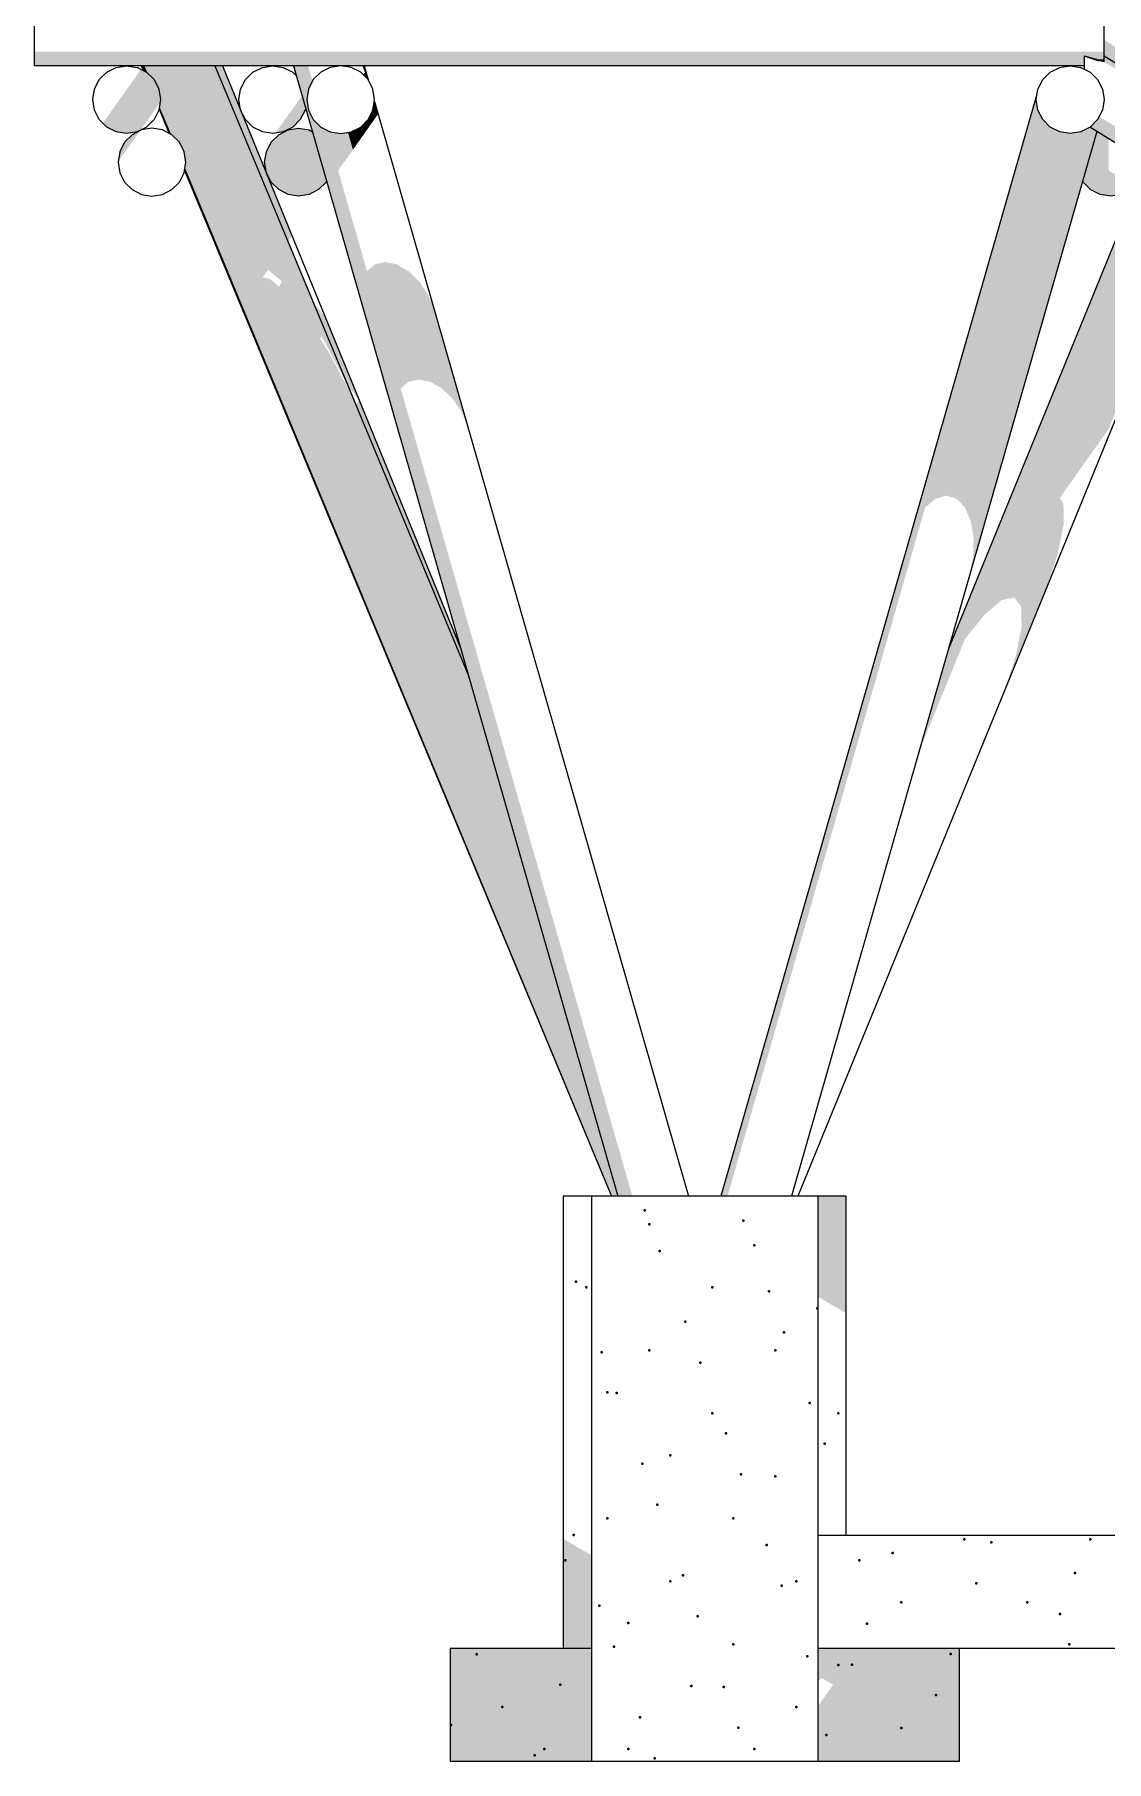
# Model space of a CAD drawing. Header units: millimetres. Extents: x -71878 to 121433, y -67383 to 83273.
# Drawn here: x 33892 to 35788, y -41437 to -38382 of the extents above; entities that cross this region are included whole.
import ezdxf

# ---------------------------------------------------------------- set-up
doc = ezdxf.new("R2010")
doc.units = ezdxf.units.MM
doc.header["$MEASUREMENT"] = 0
for name, color, linetype in [('COLUMNAS', 7, 'Continuous'), ('Losas', 7, 'Continuous'), ('Vigas', 7, 'Continuous'), ('VIGAS DE CIMENTACION', 7, 'Continuous')]:
    doc.layers.add(name, color=color, linetype=linetype)
for name, color, linetype, lineweight in [('COLUMNAS_Pluma_Nº__1', 7, 'Continuous', 0), ('Losas_Pluma_Nº__1', 7, 'Continuous', 0), ('VIGAS DE CIMENTACION_Pluma_Nº__21', 7, 'Continuous', 5), ('Vigas_Pluma_Nº__21', 7, 'Continuous', 5)]:
    doc.layers.add(name, color=color, linetype=linetype, lineweight=lineweight)
for name, color, linetype, lineweight, true_color in [('COLUMNAS_Pluma_Nº__102', 7, 'Continuous', 40, 0x323232), ('COLUMNAS_Pluma_Nº__3', 7, 'Continuous', 0, 0x646464), ('Losas_Pluma_Nº__102', 7, 'Continuous', 40, 0x323232), ('Losas_Pluma_Nº__3', 7, 'Continuous', 0, 0x646464), ('VIGAS DE CIMENTACION_Pluma_Nº__102', 7, 'Continuous', 40, 0x323232), ('Vigas_Pluma_Nº__3', 7, 'Continuous', 0, 0x646464)]:
    doc.layers.add(name, color=color, linetype=linetype, lineweight=lineweight, true_color=true_color)

# ---------------------------------------------------------------- blocks, each defined once
blk = doc.blocks.new('Elem Sección_19_2')
at = {"layer": 'Vigas_Pluma_Nº__3', "linetype": 'Continuous', "lineweight": 0, "true_color": 0x191919}
blk.add_hatch(color=250, dxfattribs=at).paths.add_polyline_path([(-38764.7, 2393.6), (-38832.1, 2298.3), (-38825.2, 2291.5), (-38808.5, 2282.9), (-38790, 2280), (-38771.4, 2282.9), (-38765.5, 2286), (-38730.7, 2335.1), (-38730, 2340), (-38732.9, 2358.5), (-38741.4, 2375.3), (-38754.7, 2388.5)])
at = {"layer": 'Vigas_Pluma_Nº__21', "linetype": 'Continuous'}
for p, q in [((-38838.5, 2375.3), (-38825.2, 2388.5)), ((-38825.2, 2388.5), (-38808.5, 2397.1)), ((-38808.5, 2397.1), (-38790, 2400)), ((-38790, 2400), (-38771.4, 2397.1)), ((-38771.4, 2397.1), (-38754.7, 2388.5)), ((-38754.7, 2388.5), (-38741.4, 2375.3)), ((-38850, 2340), (-38847, 2358.5)), ((-38847, 2358.5), (-38838.5, 2375.3)), ((-38741.4, 2375.3), (-38732.9, 2358.5)), ((-38732.9, 2358.5), (-38730, 2340)), ((-38847, 2321.5), (-38850, 2340)), ((-38730, 2340), (-38732.9, 2321.5)), ((-38838.5, 2304.7), (-38847, 2321.5)), ((-38825.2, 2291.5), (-38838.5, 2304.7)), ((-38808.5, 2282.9), (-38825.2, 2291.5)), ((-38754.7, 2291.5), (-38771.4, 2282.9)), ((-38741.4, 2304.7), (-38754.7, 2291.5)), ((-38732.9, 2321.5), (-38741.4, 2304.7)), ((-38790, 2280), (-38808.5, 2282.9)), ((-38771.4, 2282.9), (-38790, 2280))]:
    blk.add_line(p, q, dxfattribs=at)
blk = doc.blocks.new('Elem Sección_20_2')
at = {"layer": 'Vigas_Pluma_Nº__3', "linetype": 'Continuous', "lineweight": 0, "true_color": 0x191919}
blk.add_hatch(color=250, dxfattribs=at).paths.add_polyline_path([(-38479.8, 2347.3), (-38526.9, 2280.7), (-38513, 2282.9), (-38496.2, 2291.5), (-38483, 2304.7), (-38474.4, 2321.5), (-38473.7, 2326)])
at = {"layer": 'Vigas_Pluma_Nº__21', "linetype": 'Continuous'}
for p, q in [((-38580, 2375.3), (-38566.8, 2388.5)), ((-38566.8, 2388.5), (-38550, 2397.1)), ((-38550, 2397.1), (-38531.5, 2400)), ((-38531.5, 2400), (-38513, 2397.1)), ((-38513, 2397.1), (-38496.2, 2388.5)), ((-38496.2, 2388.5), (-38489.8, 2382.1)), ((-38591.5, 2340), (-38588.6, 2358.5)), ((-38588.6, 2358.5), (-38580, 2375.3)), ((-38588.6, 2321.5), (-38591.5, 2340)), ((-38473.7, 2326), (-38474.4, 2321.5)), ((-38580, 2304.7), (-38588.6, 2321.5)), ((-38566.8, 2291.5), (-38580, 2304.7)), ((-38550, 2282.9), (-38566.8, 2291.5)), ((-38496.2, 2291.5), (-38513, 2282.9)), ((-38483, 2304.7), (-38496.2, 2291.5)), ((-38474.4, 2321.5), (-38483, 2304.7)), ((-38531.5, 2280), (-38550, 2282.9)), ((-38513, 2282.9), (-38531.5, 2280))]:
    blk.add_line(p, q, dxfattribs=at)
blk = doc.blocks.new('Elem Sección_22_2')
at = {"layer": 'Vigas_Pluma_Nº__3', "linetype": 'Continuous', "lineweight": 0, "true_color": 0x191919}
blk.add_hatch(color=250, dxfattribs=at).paths.add_polyline_path([(-38543, 2247.8), (-38546, 2229.3), (-38543, 2210.7), (-38534.5, 2194), (-38521.2, 2180.7), (-38504.5, 2172.2), (-38486, 2169.3), (-38467.4, 2172.2), (-38450.7, 2180.7), (-38437.4, 2194), (-38436.4, 2195.9), (-38461.5, 2283.3), (-38467.4, 2286.3), (-38486, 2289.3), (-38504.5, 2286.3), (-38521.2, 2277.8), (-38534.5, 2264.5)])
at = {"layer": 'Vigas_Pluma_Nº__21', "linetype": 'Continuous'}
for p, q in [((-38543, 2247.8), (-38534.5, 2264.5)), ((-38534.5, 2264.5), (-38521.2, 2277.8)), ((-38521.2, 2277.8), (-38504.5, 2286.3)), ((-38504.5, 2286.3), (-38486, 2289.3)), ((-38486, 2289.3), (-38467.4, 2286.3)), ((-38467.4, 2286.3), (-38461.5, 2283.3)), ((-38546, 2229.3), (-38543, 2247.8)), ((-38543, 2210.7), (-38546, 2229.3)), ((-38534.5, 2194), (-38543, 2210.7)), ((-38521.2, 2180.7), (-38534.5, 2194)), ((-38504.5, 2172.2), (-38521.2, 2180.7)), ((-38486, 2169.3), (-38504.5, 2172.2)), ((-38467.4, 2172.2), (-38486, 2169.3)), ((-38450.7, 2180.7), (-38467.4, 2172.2)), ((-38437.4, 2194), (-38450.7, 2180.7)), ((-38436.4, 2195.9), (-38437.4, 2194))]:
    blk.add_line(p, q, dxfattribs=at)
blk = doc.blocks.new('Elem Sección_23_2')
at = {"layer": 'Vigas_Pluma_Nº__3', "linetype": 'Continuous', "lineweight": 0, "true_color": 0x191919}
blk.add_hatch(color=250, dxfattribs=at).paths.add_polyline_path([(-37074.6, 2283.1), (-37099.5, 2196.2), (-37098.3, 2193.9), (-37085.1, 2180.6), (-37068.3, 2172.1), (-37049.8, 2169.2), (-37031.3, 2172.1), (-37014.5, 2180.6), (-37007.6, 2187.6), (-37053.3, 2214.3), (-37053.3, 2262.3), (-37053.3, 2270.5), (-37074.1, 2283.3)])
at = {"layer": 'Vigas_Pluma_Nº__21', "linetype": 'Continuous'}
for p, q in [((-37074.6, 2283.1), (-37074.1, 2283.3)), ((-37098.3, 2193.9), (-37099.5, 2196.2)), ((-37085.1, 2180.6), (-37098.3, 2193.9)), ((-37068.3, 2172.1), (-37085.1, 2180.6)), ((-37049.8, 2169.2), (-37068.3, 2172.1)), ((-37031.3, 2172.1), (-37049.8, 2169.2)), ((-37014.5, 2180.6), (-37031.3, 2172.1)), ((-37007.6, 2187.6), (-37014.5, 2180.6))]:
    blk.add_line(p, q, dxfattribs=at)
blk = doc.blocks.new('Elem Sección_56_2')
at = {"layer": 'COLUMNAS_Pluma_Nº__1', "linetype": 'Continuous'}
for p, q in [((-37968, 400), (-37968, -600)), ((-37568, 400), (-37968, 400)), ((-37568, 400), (-37568, -600)), ((-37568, -600), (-37968, -600))]:
    blk.add_line(p, q, dxfattribs=at)
at = {"layer": 'COLUMNAS_Pluma_Nº__102', "linetype": 'Continuous'}
for p in [(-37873.8, 375.2), (-37865.6, 350), (-37699.5, 356.7), (-37680, 312.9), (-37847.5, 302.9), (-37754.2, 238.6), (-37654, 231.7), (-37568.6, 201.5), (-37802, 177.9), (-37627.6, 159.4), (-37950, 124), (-37865.6, 127.3), (-37642.8, 127.3), (-37775.6, 105.5), (-37939.8, 53), (-37923.6, 51.7), (-37582.1, 34.4), (-37754.2, 15.9), (-37730.2, -19.5), (-37828.4, -58.4), (-37878.2, -73.3), (-37703.8, -91.8), (-37642.8, -95.5), (-37851.8, -145.7), (-37939.8, -169.7), (-37717.1, -169.7), (-37658.3, -216.8), (-37806.3, -270.7), (-37828.4, -281.1), (-37632, -289.2), (-37605.7, -281.1), (-37954.3, -324.5), (-37902.7, -355.3), (-37780, -343), (-37928, -396.9), (-37717.1, -392.5), (-37586.5, -414.1), (-37791.3, -466.7), (-37734.5, -468), (-37605.7, -503.8), (-37882.5, -521.9), (-37708.2, -540.4), (-37902.7, -578.1), (-37680, -578.1), (-37856.2, -594.2)]:
    blk.add_point(p, dxfattribs=at)
blk = doc.blocks.new('Elem Sección_57_2')
at = {"layer": 'Vigas_Pluma_Nº__21', "linetype": 'Continuous'}
for p, q in [((-38446.8, 2388.5), (-38460, 2375.3)), ((-38430, 2397.1), (-38446.8, 2388.5)), ((-38411.5, 2400), (-38430, 2397.1)), ((-38393, 2397.1), (-38411.5, 2400)), ((-38376.2, 2388.5), (-38393, 2397.1)), ((-38363, 2375.3), (-38376.2, 2388.5)), ((-38468.6, 2358.5), (-38471.5, 2340)), ((-38460, 2375.3), (-38468.6, 2358.5)), ((-38354.4, 2358.5), (-38363, 2375.3)), ((-38351.5, 2340), (-38354.4, 2358.5)), ((-38471.5, 2340), (-38468.6, 2321.5)), ((-38354.4, 2321.5), (-38351.5, 2340)), ((-38468.6, 2321.5), (-38460, 2304.7)), ((-38460, 2304.7), (-38446.8, 2291.5)), ((-38446.8, 2291.5), (-38430, 2282.9)), ((-38393, 2282.9), (-38376.2, 2291.5)), ((-38376.2, 2291.5), (-38363, 2304.7)), ((-38363, 2304.7), (-38354.4, 2321.5)), ((-38430, 2282.9), (-38411.5, 2280)), ((-38411.5, 2280), (-38393, 2282.9))]:
    blk.add_line(p, q, dxfattribs=at)
blk = doc.blocks.new('Elem Sección_58_2')
at = {"layer": 'Vigas_Pluma_Nº__21', "linetype": 'Continuous'}
for p, q in [((-37170.1, 2375.3), (-37156.8, 2388.5)), ((-37156.8, 2388.5), (-37140.1, 2397.1)), ((-37140.1, 2397.1), (-37121.5, 2400)), ((-37121.5, 2400), (-37103, 2397.1)), ((-37103, 2397.1), (-37086.3, 2388.5)), ((-37086.3, 2388.5), (-37073, 2375.3)), ((-37181.5, 2340), (-37178.6, 2358.5)), ((-37178.6, 2358.5), (-37170.1, 2375.3)), ((-37073, 2375.3), (-37064.5, 2358.5)), ((-37064.5, 2358.5), (-37061.5, 2340)), ((-37178.6, 2321.5), (-37181.5, 2340)), ((-37061.5, 2340), (-37064.5, 2321.5)), ((-37170.1, 2304.7), (-37178.6, 2321.5)), ((-37156.8, 2291.5), (-37170.1, 2304.7)), ((-37140.1, 2282.9), (-37156.8, 2291.5)), ((-37086.3, 2291.5), (-37103, 2282.9)), ((-37073, 2304.7), (-37086.3, 2291.5)), ((-37064.5, 2321.5), (-37073, 2304.7)), ((-37121.5, 2280), (-37140.1, 2282.9)), ((-37103, 2282.9), (-37121.5, 2280))]:
    blk.add_line(p, q, dxfattribs=at)
blk = doc.blocks.new('Elem Sección_59_2')
at = {"layer": 'Vigas_Pluma_Nº__3', "linetype": 'Continuous', "lineweight": 0, "true_color": 0x191919}
for points in [[(-38952.9, 2517.1), (-38904.6, 2517.1), (-38902.6, 2520), (-38952.9, 2520)], [(-38952.9, 2508.5), (-38910.7, 2508.5), (-38904.6, 2517.1), (-38952.9, 2517.1)], [(-38952.9, 2498.7), (-38917.6, 2498.7), (-38910.7, 2508.5), (-38952.9, 2508.5)], [(-38600, 2520), (-38721.4, 2520), (-38705.9, 2518.9), (-38686.2, 2518.5), (-38676.3, 2518.7), (-38677.4, 2517.1), (-38602.1, 2517.1)], [(-38664.7, 2508.5), (-38608.1, 2508.5), (-38602.1, 2517.1), (-38677.4, 2517.1), (-38678.5, 2515.5)], [(-38664.7, 2508.5), (-38655, 2498.8), (-38615, 2498.8), (-38608.1, 2508.5)], [(-38277.4, 2517.1), (-38278.5, 2515.6), (-38264.6, 2508.5), (-38208.1, 2508.5), (-38202.1, 2517.1)], [(-38275.3, 2520), (-38277.4, 2517.1), (-38202.1, 2517.1), (-38200, 2520)], [(-38254.9, 2498.9), (-38214.9, 2498.9), (-38208.1, 2508.5), (-38264.6, 2508.5)], [(-37877.4, 2517.1), (-37878.4, 2515.7), (-37864.5, 2508.5), (-37808.1, 2508.5), (-37802.1, 2517.1)], [(-37877.4, 2517.1), (-37802.1, 2517.1), (-37800, 2520), (-37875.3, 2520)], [(-37864.5, 2508.5), (-37854.9, 2498.9), (-37814.9, 2498.9), (-37808.1, 2508.5)], [(-37478.4, 2515.7), (-37464.3, 2508.5), (-37408.1, 2508.5), (-37402.1, 2517.1), (-37477.4, 2517.1)], [(-37475.3, 2520), (-37477.4, 2517.1), (-37402.1, 2517.1), (-37400, 2520)], [(-37464.3, 2508.5), (-37454.8, 2499), (-37414.8, 2499), (-37408.1, 2508.5)], [(-37181.5, 2520), (-37204.9, 2520), (-37186.3, 2517.1), (-37178.4, 2517.1), (-37178.6, 2517.1), (-37178.6, 2517.1)], [(-37186.3, 2517.1), (-37170.1, 2508.8), (-37178.4, 2517.1)], [(-37089.5, 2493), (-37153.6, 2493), (-37144.1, 2487.4), (-37127.3, 2485), (-37107, 2487.4), (-37090.1, 2492.8), (-37088.7, 2488.6), (-37081.2, 2479.1), (-37081.2, 2495.3), (-37087.2, 2495.3)], [(-37087.2, 2495.3), (-37081.2, 2495.3), (-37081.2, 2500.8), (-37086.3, 2495.8)], [(-38952.9, 2411.5), (-37096.4, 2411.5), (-37096.4, 2417.2), (-37076.1, 2411.5), (-37061.6, 2411.5), (-37061.6, 2424.7), (-38952.9, 2424.7)], [(-38952.9, 2411.5), (-38952.9, 2402.9), (-37096.4, 2402.9), (-37096.4, 2411.5)], [(-37096.4, 2402.9), (-38952.9, 2402.9), (-38952.9, 2400), (-37096.4, 2400)], [(-37076.1, 2411.5), (-37074.7, 2411.2), (-37061.6, 2407.5), (-37061.6, 2411.5)]]:
    blk.add_hatch(color=250, dxfattribs=at).paths.add_polyline_path(points)
at = {"layer": 'Vigas_Pluma_Nº__21', "linetype": 'Continuous'}
for p, q in [((-38952.9, 2517.1), (-38952.9, 2520)), ((-38942.6, 2520), (-38952.9, 2520)), ((-38952.9, 2508.5), (-38952.9, 2517.1)), ((-38952.9, 2495.3), (-38952.9, 2508.5)), ((-38640, 2520), (-38902.6, 2520)), ((-38240, 2520), (-38600, 2520)), ((-37840, 2520), (-38200, 2520)), ((-37440, 2520), (-37800, 2520)), ((-37181.5, 2520), (-37400, 2520)), ((-37181.5, 2520), (-37178.6, 2517.1)), ((-37178.4, 2517.1), (-37178.6, 2517.1)), ((-37178.4, 2517.1), (-37170.1, 2508.8)), ((-37169.6, 2508.5), (-37170.1, 2508.8)), ((-37169.6, 2508.5), (-37156.8, 2495.8)), ((-38952.9, 2478.5), (-38952.9, 2495.3)), ((-38952.9, 2460), (-38952.9, 2478.5)), ((-37155.8, 2495.3), (-37156.8, 2495.8)), ((-37155.8, 2495.3), (-37153.6, 2493)), ((-37153.5, 2493), (-37153.6, 2493)), ((-37087.2, 2495.3), (-37089.5, 2493)), ((-37089.5, 2493), (-37089.5, 2493)), ((-37086.3, 2495.8), (-37087.2, 2495.3)), ((-37081.2, 2500.8), (-37086.3, 2495.8)), ((-37076.7, 2478.5), (-37081.2, 2479.1)), ((-37076.7, 2478.5), (-37061.6, 2474.3)), ((-38952.9, 2441.5), (-38952.9, 2460)), ((-37061.6, 2460), (-37061.6, 2474.3)), ((-37061.6, 2441.5), (-37061.6, 2460)), ((-38952.9, 2424.7), (-38952.9, 2441.5)), ((-38952.9, 2411.5), (-38952.9, 2424.7)), ((-37096.4, 2417.2), (-37076.1, 2411.5)), ((-37061.6, 2424.7), (-37061.6, 2441.5)), ((-37061.6, 2411.5), (-37061.6, 2424.7)), ((-38952.9, 2402.9), (-38952.9, 2411.5)), ((-38952.9, 2400), (-38952.9, 2402.9)), ((-37096.4, 2400), (-38952.9, 2400)), ((-37074.7, 2411.2), (-37076.1, 2411.5)), ((-37074.7, 2411.2), (-37061.6, 2407.5)), ((-37061.6, 2407.5), (-37061.6, 2411.5))]:
    blk.add_line(p, q, dxfattribs=at)
blk = doc.blocks.new('Elem Sección_60_2')
at = {"layer": 'COLUMNAS_Pluma_Nº__3', "linetype": 'Continuous', "lineweight": 0, "true_color": 0x191919}
for points in [[(-37181, 2347.3), (-37739.4, 400), (-37736.3, 400), (-37181, 2336.6), (-37181.5, 2340), (-37180.4, 2347.3)], [(-37181, 2336.6), (-37736.3, 400), (-37727.4, 400), (-37177.2, 2318.8), (-37178.6, 2321.5)], [(-37378.2, 1618.1), (-37359.9, 1633.8), (-37168, 2302.7), (-37170.1, 2304.7), (-37177.2, 2318.8)], [(-37168, 2302.7), (-37359.9, 1633.8), (-37340.8, 1639.4), (-37154.2, 2290.2), (-37156.8, 2291.5)], [(-37154.2, 2290.2), (-37340.8, 1639.4), (-37323, 1634.3), (-37137.2, 2282.5), (-37140.1, 2282.9)], [(-37137.2, 2282.5), (-37323, 1634.3), (-37308.1, 1619.2), (-37118.4, 2280.5), (-37121.5, 2280)], [(-37118.4, 2280.5), (-37308.1, 1619.2), (-37297.5, 1595.3), (-37099.9, 2284.5), (-37103, 2282.9)], [(-37293.1, 1531.7), (-37299.7, 1498.1), (-37074.4, 2283.5), (-37077, 2285.1)], [(-37099.9, 2284.5), (-37297.5, 1595.3), (-37292.3, 1565.2), (-37084.6, 2289.8), (-37086.8, 2291.2)], [(-37292.3, 1565.2), (-37293.1, 1531.7), (-37077, 2285.1), (-37084.6, 2289.8)]]:
    blk.add_hatch(color=250, dxfattribs=at).paths.add_polyline_path(points)
at = {"layer": 'COLUMNAS_Pluma_Nº__1', "linetype": 'Continuous'}
for p, q in [((-37181, 2347.3), (-37739.4, 400)), ((-37180.4, 2347.3), (-37181, 2347.3)), ((-37074.4, 2283.5), (-37614.5, 400))]:
    blk.add_line(p, q, dxfattribs=at)
blk = doc.blocks.new('Elem Sección_61_2')
at = {"layer": 'COLUMNAS_Pluma_Nº__3', "linetype": 'Continuous', "lineweight": 0, "true_color": 0x191919}
for points in [[(-38494.9, 2400), (-37921.5, 400), (-37918.4, 400), (-38491.9, 2400)], [(-38483, 2400), (-38491.9, 2400), (-37918.4, 400), (-37909.5, 400), (-38454, 2298.7), (-38460, 2304.7), (-38468.6, 2321.5), (-38471.5, 2340), (-38469.5, 2352.8)], [(-38469.2, 2400), (-38483, 2400), (-38469.5, 2352.8), (-38468.6, 2358.5), (-38461.4, 2372.7)], [(-38373.2, 2400), (-38373.7, 2400), (-38372.8, 2398.7)], [(-38370.1, 2400), (-38373.2, 2400), (-38372.8, 2398.7), (-38368.6, 2388.2), (-38369.4, 2387), (-38367.3, 2379.6), (-38363, 2375.3)], [(-38371.6, 2383.9), (-38367.3, 2379.6), (-38369.4, 2387)], [(-38461.5, 2373.2), (-38461.4, 2372.7), (-38460, 2375.3)], [(-38357.7, 2315.1), (-38354, 2302.2), (-38347.7, 2311.1), (-38353.1, 2330), (-38354.4, 2321.5)], [(-38353.1, 2330), (-38347.7, 2311.1), (-38345.5, 2314.2), (-38352, 2336.9)], [(-38446.8, 2291.5), (-38454, 2298.7), (-37909.5, 400), (-37895.7, 400), (-38436.6, 2286.3)], [(-38381.4, 2288.8), (-38376.2, 2270.8), (-38363.8, 2288.3), (-38367.3, 2300.4), (-38376.2, 2291.5)], [(-38363, 2304.7), (-38367.3, 2300.4), (-38363.8, 2288.3), (-38354, 2302.2), (-38357.7, 2315.1)], [(-38430, 2282.9), (-38436.6, 2286.3), (-38416, 2214.5), (-38403.6, 2232), (-38417.7, 2281)], [(-38417.7, 2281), (-38403.6, 2232), (-38389.9, 2251.4), (-38398.7, 2282), (-38411.5, 2280)], [(-38393, 2282.9), (-38398.7, 2282), (-38389.9, 2251.4), (-38376.2, 2270.8), (-38381.4, 2288.8)], [(-38351.1, 2048.6), (-38365, 2036.6), (-38305.4, 1828.7), (-38291.5, 1840.8)], [(-38333, 2052.8), (-38351.1, 2048.6), (-38291.5, 1840.8), (-38273.4, 1844.9)], [(-38312.5, 2048.6), (-38333, 2052.8), (-38273.4, 1844.9), (-38252.9, 1840.8)], [(-38291.6, 2036.6), (-38312.5, 2048.6), (-38252.9, 1840.8), (-38232, 1828.7)], [(-38272.4, 2017.8), (-38291.6, 2036.6), (-38232, 1828.7), (-38212.8, 1810)], [(-38256.8, 1994.1), (-38272.4, 2017.8), (-38212.8, 1810), (-38197.2, 1786.3)], [(-38253.3, 1985.5), (-38256.8, 1994.1), (-38197.2, 1786.3), (-38186.6, 1760.1), (-38251.8, 1987.6)]]:
    blk.add_hatch(color=250, dxfattribs=at).paths.add_polyline_path(points)
at = {"layer": 'COLUMNAS_Pluma_Nº__1', "linetype": 'Continuous'}
for p, q in [((-38494.9, 2400), (-37921.5, 400)), ((-38370.1, 2400), (-38363, 2375.3)), ((-38352, 2336.9), (-37796.6, 400))]:
    blk.add_line(p, q, dxfattribs=at)
blk = doc.blocks.new('Elem Sección_130_2')
at = {"layer": 'COLUMNAS_Pluma_Nº__3', "linetype": 'Continuous', "lineweight": 0, "true_color": 0x191919}
for points in [[(-37358.3, 1293.7), (-37389, 1186.4), (-36985.2, 2174.6), (-36995.8, 2180.7)], [(-37340.3, 1356.5), (-37358.3, 1293.7), (-36995.8, 2180.7), (-37002, 2184.3)], [(-37336.8, 1368.5), (-37340.3, 1356.5), (-37002, 2184.3), (-37003.2, 2185)], [(-37307.7, 1385.5), (-37272.6, 1429.1), (-36971.3, 2166.5), (-36985.2, 2174.6)], [(-37272.6, 1429.1), (-37242.6, 1454.5), (-36955.4, 2157.2), (-36971.3, 2166.5)], [(-37242.6, 1454.5), (-37220.4, 1459.3), (-36939.1, 2147.7), (-36955.4, 2157.2)], [(-37220.4, 1459.3), (-37208.3, 1443), (-37133.6, 1625.7), (-37140.2, 1634.6), (-37115.9, 1669), (-36923.9, 2138.8), (-36939.1, 2147.7)], [(-36923.9, 2138.8), (-37115.9, 1669), (-37079.2, 1721), (-36911.4, 2131.5)], [(-36911.4, 2131.5), (-37079.2, 1721), (-37053.8, 1756.8), (-36902.8, 2126.5)], [(-37133.6, 1625.7), (-37208.3, 1443), (-37207.4, 1407.1), (-37132.8, 1589.8)], [(-37132.8, 1589.8), (-37207.4, 1407.1), (-37217.9, 1355.3), (-37143.2, 1538)], [(-37143.2, 1538), (-37217.9, 1355.3), (-37238.7, 1292.5), (-37164.1, 1475.2)]]:
    blk.add_hatch(color=250, dxfattribs=at).paths.add_polyline_path(points)
at = {"layer": 'COLUMNAS_Pluma_Nº__1', "linetype": 'Continuous'}
for p, q in [((-37003.2, 2185), (-37336.8, 1368.5)), ((-36898.9, 2124.2), (-37603.4, 400))]:
    blk.add_line(p, q, dxfattribs=at)
blk = doc.blocks.new('Elem Sección_131_2')
at = {"layer": 'COLUMNAS_Pluma_Nº__3', "linetype": 'Continuous', "lineweight": 0, "true_color": 0x191919}
for points in [[(-38763.3, 2400), (-38759.6, 2391), (-38754.7, 2388.5), (-38753.1, 2386.9), (-38758.5, 2400)], [(-38747.8, 2400), (-38758.5, 2400), (-38753.1, 2386.9), (-38741.4, 2375.3), (-38732.9, 2358.5), (-38730, 2340), (-38731, 2333.7), (-38706.2, 2274.1), (-38696.6, 2264.5), (-38688.1, 2247.8), (-38685.2, 2229.3), (-38685.8, 2225.1), (-37927.9, 400), (-37921.5, 400), (-37930.9, 432.9)], [(-38747.8, 2400), (-37930.9, 432.9), (-37965.5, 553.5), (-38732.3, 2400)], [(-38732.3, 2400), (-37965.5, 553.5), (-38007.4, 699.9), (-38713.5, 2400)], [(-38693.2, 2400), (-38713.5, 2400), (-38007.4, 699.9), (-38052.7, 857.5), (-38536.5, 2022.7), (-38549.6, 2025.6), (-38542.1, 2036.2)], [(-38673.5, 2400), (-38693.2, 2400), (-38542.1, 2036.2), (-38539.9, 2039.2), (-38515.6, 2018.4), (-38520.5, 2009), (-38536.5, 2022.7), (-38052.7, 857.5), (-38096.7, 1011.2)], [(-38656.2, 2400), (-38673.5, 2400), (-38096.7, 1011.2), (-38135.3, 1145.7)], [(-38643, 2400), (-38656.2, 2400), (-38135.3, 1145.7), (-38164.6, 1247.9), (-38432.3, 1892.6), (-38447.7, 1916.8), (-38446.1, 1921.6), (-38441.1, 1913.8)], [(-38643, 2400), (-38441.1, 1913.8), (-38405.4, 1846.3), (-38635.3, 2400)], [(-38633.8, 2400), (-38635.3, 2400), (-38405.4, 1846.3), (-38384.9, 1799.4), (-38385.2, 1799), (-38396.6, 1825.2), (-38181.8, 1307.8), (-38185.2, 1319.6), (-38633.4, 2398.9)], [(-38732.3, 2325.3), (-38713.3, 2279.5), (-38709.9, 2277.8), (-38706.2, 2274.1), (-38731, 2333.7)], [(-38685.8, 2225.1), (-38687.2, 2216.7), (-37932.7, 400), (-37927.9, 400)], [(-38396.6, 1825.2), (-38432.3, 1892.6), (-38164.6, 1247.9), (-38181.8, 1307.8)]]:
    blk.add_hatch(color=250, dxfattribs=at).paths.add_polyline_path(points)
at = {"layer": 'COLUMNAS_Pluma_Nº__1', "linetype": 'Continuous'}
for p, q in [((-38763.3, 2400), (-38759.6, 2391)), ((-38633.8, 2400), (-38185.2, 1319.6)), ((-38732.3, 2325.3), (-38713.3, 2279.5)), ((-38687.2, 2216.7), (-37932.7, 400))]:
    blk.add_line(p, q, dxfattribs=at)
blk = doc.blocks.new('Elem Sección_132_2')
at = {"layer": 'COLUMNAS_Pluma_Nº__3', "linetype": 'Continuous', "lineweight": 0, "true_color": 0x191919}
for points in [[(-38633.8, 2400), (-38504.7, 2089.1), (-38500.7, 2094.7), (-38625.5, 2400)], [(-38620.7, 2400), (-38625.5, 2400), (-38500.7, 2094.7), (-38497.7, 2099)], [(-38457.9, 1976.3), (-38396.7, 1829.1), (-38389.8, 1823.3), (-38449.5, 1969.2)], [(-38449.5, 1969.2), (-38389.8, 1823.3), (-38379, 1807.7), (-38381.8, 1803.7), (-38187.8, 1328.7), (-38199.2, 1368.5), (-38437.7, 1952.4)], [(-38381.8, 1803.7), (-38384.6, 1799.8), (-38185.2, 1319.6), (-38187.8, 1328.7)]]:
    blk.add_hatch(color=250, dxfattribs=at).paths.add_polyline_path(points)
at = {"layer": 'COLUMNAS_Pluma_Nº__1', "linetype": 'Continuous'}
blk.add_line((-38620.7, 2400), (-38199.2, 1368.5), dxfattribs=at)
blk = doc.blocks.new('Elem Sección_133_2')
at = {"layer": 'COLUMNAS_Pluma_Nº__3', "linetype": 'Continuous', "lineweight": 0, "true_color": 0x191919}
for points in [[(-37518, 400), (-37568, 400), (-37568, 222.3), (-37518, 193.1)], [(-38018, -400), (-37968, -400), (-37968, -235.3), (-38018, -206.1)]]:
    blk.add_hatch(color=250, dxfattribs=at).paths.add_polyline_path(points)
at = {"layer": 'COLUMNAS_Pluma_Nº__1', "linetype": 'Continuous'}
for p, q in [((-38018, 400), (-38018, -400)), ((-37968, 400), (-38018, 400)), ((-37518, 400), (-37568, 400)), ((-37518, 400), (-37518, -200))]:
    blk.add_line(p, q, dxfattribs=at)
at = {"layer": 'COLUMNAS_Pluma_Nº__102', "linetype": 'Continuous'}
for p in [(-37995.5, 249), (-37976.9, 238.6), (-37531.5, 15.9), (-37555.8, -37.9), (-37999.8, -199.6), (-38014.1, -244), (-38014.1, -244)]:
    blk.add_point(p, dxfattribs=at)
blk = doc.blocks.new('Elem Sección_169_2')
at = {"layer": 'Vigas_Pluma_Nº__3', "linetype": 'Continuous', "lineweight": 0, "true_color": 0x191919}
for points in [[(-37096.4, 2415.8), (-37073.4, 2408.1), (-37069.2, 2407.8), (-37074.7, 2411.2), (-37076.1, 2411.5), (-37096.4, 2417.2)], [(-37061.6, 2413.2), (-35215.1, 1274.4), (-35204.8, 1268.8), (-35204.2, 1271.1), (-37061.6, 2416.6)], [(-37074.7, 2411.2), (-37069.2, 2407.8), (-37064.9, 2406.8), (-37062.6, 2407.3), (-35250.4, 1289.7), (-35215.1, 1274.4), (-37061.6, 2413.2), (-37061.6, 2407.5)], [(-37086.3, 2291.5), (-37086.8, 2291.2), (-35238.2, 1151.1), (-35237.4, 1154.1), (-37084.5, 2293.2)], [(-37084.5, 2293.2), (-35237.4, 1154.1), (-35235, 1162.6), (-37078.3, 2299.4)], [(-37073, 2304.7), (-37078.3, 2299.4), (-35235, 1162.6), (-35231.2, 1175.9), (-37070.3, 2310)]]:
    blk.add_hatch(color=250, dxfattribs=at).paths.add_polyline_path(points)
at = {"layer": 'Vigas_Pluma_Nº__21', "linetype": 'Continuous'}
for p, q in [((-37096.4, 2409), (-37096.4, 2417.2)), ((-37096.4, 2393.7), (-37096.4, 2409)), ((-35238.2, 1151.1), (-37086.8, 2291.2)), ((-35204.2, 1271.1), (-35238.2, 1292.1))]:
    blk.add_line(p, q, dxfattribs=at)
blk = doc.blocks.new('Elem Sección_173_2')
at = {"layer": 'Vigas_Pluma_Nº__3', "linetype": 'Continuous', "lineweight": 0, "true_color": 0x191919}
for points in [[(-37061.6, 2445.7), (-37061.6, 2430.1), (-35235, 1303.6), (-35231.2, 1316.8)], [(-35235, 1303.6), (-37061.6, 2430.1), (-37061.6, 2420.1), (-35237.4, 1295.1)], [(-35237.4, 1295.1), (-37061.6, 2420.1), (-37061.6, 2416.6), (-35238.2, 1292.1)], [(-36230.3, 2041.5), (-36222.1, 2036.4), (-36225, 2041.7), (-36248.9, 2056.4)], [(-36230.3, 2041.5), (-36213.6, 2021.2), (-36213.6, 2021.1), (-36222.1, 2036.4), (-36222.1, 2036.4)], [(-36213.6, 2021.2), (-36213.6, 2021.1), (-36213.6, 2021.1)], [(-36164.8, 1934), (-36165.8, 1934), (-36165.1, 1933.9)], [(-35271.3, 1453.5), (-35252.7, 1438.6), (-35244.5, 1433.5), (-35247.4, 1438.8)], [(-35252.7, 1438.6), (-35236, 1418.3), (-35236, 1418.3), (-35244.5, 1433.5), (-35244.5, 1433.5)], [(-35236, 1418.2), (-35236, 1418.3), (-35236, 1418.3)], [(-35212.6, 1382.3), (-35215.9, 1382.3), (-35213.4, 1379.7)]]:
    blk.add_hatch(color=250, dxfattribs=at).paths.add_polyline_path(points)
at = {"layer": 'Vigas_Pluma_Nº__21', "linetype": 'Continuous'}
for p, q in [((-37081.2, 2540.6), (-37081.2, 2546.6)), ((-37081.2, 2521), (-37081.2, 2540.6)), ((-36225, 2041.7), (-37061.5, 2557.5)), ((-37081.2, 2499.2), (-37081.2, 2521)), ((-37081.2, 2479.1), (-37081.2, 2499.2)), ((-35238.2, 1292.1), (-37061.6, 2416.6)), ((-36222.1, 2036.4), (-36225, 2041.7)), ((-36213.6, 2021.1), (-36222.1, 2036.4)), ((-36213.6, 2021.1), (-36213.6, 2021.1)), ((-36200.3, 1997.4), (-36213.6, 2021.1)), ((-36200.3, 1997.4), (-36200.3, 1997.3)), ((-36183.6, 1967.4), (-36200.3, 1997.3)), ((-36183.6, 1967.4), (-36183.6, 1967.1)), ((-36165.3, 1934.3), (-36183.6, 1967.1)), ((-36116.5, 1961.2), (-36129.7, 1953.8)), ((-36108, 1966), (-36116.5, 1961.3)), ((-36105, 1967.7), (-36108, 1966)), ((-35247.4, 1438.8), (-36105, 1967.7)), ((-36165.8, 1934), (-36165.3, 1934.3)), ((-36146.5, 1944.2), (-36164.8, 1934)), ((-36146.4, 1944.5), (-36146.5, 1944.2)), ((-36129.8, 1953.8), (-36146.4, 1944.5)), ((-36129.7, 1953.8), (-36129.8, 1953.8)), ((-35244.5, 1433.5), (-35247.4, 1438.8)), ((-35236, 1418.3), (-35244.5, 1433.5)), ((-35236, 1418.3), (-35236, 1418.2)), ((-35222.7, 1394.5), (-35236, 1418.2)), ((-35222.7, 1394.5), (-35222.7, 1394.4)), ((-35215.9, 1382.3), (-35222.7, 1394.4))]:
    blk.add_line(p, q, dxfattribs=at)
blk = doc.blocks.new('Elem Sección_182_2')
at = {"layer": 'Vigas_Pluma_Nº__3', "linetype": 'Continuous', "lineweight": 0, "true_color": 0x191919}
blk.add_hatch(color=250, dxfattribs=at).paths.add_polyline_path([(-38802.2, 2247.8), (-38805.1, 2230), (-38766, 2285.2), (-38780.4, 2277.8), (-38793.7, 2264.5)])
at = {"layer": 'Vigas_Pluma_Nº__21', "linetype": 'Continuous'}
for p, q in [((-38793.7, 2264.5), (-38802.2, 2247.8)), ((-38780.4, 2277.8), (-38793.7, 2264.5)), ((-38763.7, 2286.3), (-38780.4, 2277.8)), ((-38745.2, 2289.3), (-38763.7, 2286.3)), ((-38726.6, 2286.3), (-38745.2, 2289.3)), ((-38709.9, 2277.8), (-38726.6, 2286.3)), ((-38696.6, 2264.5), (-38709.9, 2277.8)), ((-38688.1, 2247.8), (-38696.6, 2264.5)), ((-38802.2, 2247.8), (-38805.2, 2229.3)), ((-38685.2, 2229.3), (-38688.1, 2247.8)), ((-38805.2, 2229.3), (-38802.2, 2210.7)), ((-38802.2, 2210.7), (-38793.7, 2194)), ((-38696.6, 2194), (-38688.1, 2210.7)), ((-38688.1, 2210.7), (-38685.2, 2229.3)), ((-38793.7, 2194), (-38780.4, 2180.7)), ((-38780.4, 2180.7), (-38763.7, 2172.2)), ((-38763.7, 2172.2), (-38745.2, 2169.3)), ((-38745.2, 2169.3), (-38726.6, 2172.2)), ((-38726.6, 2172.2), (-38709.9, 2180.7)), ((-38709.9, 2180.7), (-38696.6, 2194))]:
    blk.add_line(p, q, dxfattribs=at)
blk = doc.blocks.new('Elem Sección_184_2')
at = {"layer": 'COLUMNAS_Pluma_Nº__3', "linetype": 'Continuous', "lineweight": 0, "true_color": 0x191919}
for points in [[(-38763.3, 2400), (-38764.5, 2400), (-38761, 2391.8), (-38759.6, 2391)], [(-38732.6, 2323.4), (-38714.7, 2280.2), (-38713.3, 2279.5), (-38732.3, 2325.3)], [(-38687.5, 2214.8), (-37932.8, 400), (-37932.7, 400), (-38687.2, 2216.7)]]:
    blk.add_hatch(color=250, dxfattribs=at).paths.add_polyline_path(points)
at = {"layer": 'COLUMNAS_Pluma_Nº__1', "linetype": 'Continuous'}
for p, q in [((-38764.5, 2400), (-38761, 2391.8)), ((-38732.6, 2323.4), (-38714.7, 2280.2)), ((-38687.5, 2214.8), (-37932.8, 400))]:
    blk.add_line(p, q, dxfattribs=at)
blk = doc.blocks.new('Elem Sección_186_2')
at = {"layer": 'Losas_Pluma_Nº__3', "linetype": 'Continuous', "lineweight": 0, "true_color": 0x191919}
for points in [[(-38218, -400), (-38218, -600), (-37968, -600), (-37968, -400)], [(-37318, -400), (-37568, -400), (-37568, -460.8), (-37561.7, -452), (-37540.7, -464.2), (-37568, -502.8), (-37568, -600), (-37318, -600)]]:
    blk.add_hatch(color=250, dxfattribs=at).paths.add_polyline_path(points)
at = {"layer": 'Losas_Pluma_Nº__1', "linetype": 'Continuous'}
for p, q in [((-38218, -400), (-38218, -600)), ((-37968, -400), (-38218, -400)), ((-37318, -400), (-37318, -600)), ((-37968, -600), (-38218, -600)), ((-37318, -600), (-37568, -600))]:
    blk.add_line(p, q, dxfattribs=at)
at = {"layer": 'Losas_Pluma_Nº__102', "linetype": 'Continuous'}
for p in [(-38170.9, -410.3), (-38170.9, -410.3), (-37332.8, -410), (-37332.8, -410), (-37531.5, -429.6), (-37531.5, -429.6), (-37507.1, -428.5), (-37507.1, -428.5), (-38022.9, -464.2), (-38022.9, -464.2), (-37359.1, -482.3), (-37359.1, -482.3), (-38125.4, -503.8), (-38125.4, -503.8), (-38216.4, -535.3), (-38216.4, -535.3), (-37420.1, -541), (-37420.1, -541), (-38051.2, -578.1), (-38051.2, -578.1), (-37552.6, -553.4), (-37552.6, -553.4), (-38068.4, -589.2), (-38068.4, -589.2)]:
    blk.add_point(p, dxfattribs=at)
blk = doc.blocks.new('Elem Sección_206_2')
at = {"layer": 'VIGAS DE CIMENTACION_Pluma_Nº__102', "linetype": 'Continuous'}
for p in [(-37308.7, -206.8), (-37260.9, -212.6), (-37086, -206.8), (-37494.3, -244), (-37435.3, -231.1), (-37112.9, -266.5), (-37287.3, -285), (-37420.1, -318.2), (-37197.4, -318.2), (-37480.8, -356.1), (-37139.3, -338.9), (-37123.1, -392.5)]:
    blk.add_point(p, dxfattribs=at)
at = {"layer": 'VIGAS DE CIMENTACION_Pluma_Nº__21', "linetype": 'Continuous'}
for p, q in [((-32650, -200), (-37568, -200)), ((-32650, -400), (-37568, -400))]:
    blk.add_line(p, q, dxfattribs=at)

msp = doc.modelspace()

# ---------------------------------------------------------------- block references
at = {"layer": 'COLUMNAS', "lineweight": 0}
for name in ['Elem Sección_132_2', 'Elem Sección_130_2', 'Elem Sección_184_2', 'Elem Sección_131_2', 'Elem Sección_61_2', 'Elem Sección_60_2', 'Elem Sección_133_2', 'Elem Sección_56_2']:
    msp.add_blockref(name, (72845.285, -40836.883), dxfattribs=at)
at = {"layer": 'Losas', "lineweight": 0}
msp.add_blockref('Elem Sección_186_2', (72845.285, -40836.883), dxfattribs=at)
at = {"layer": 'Vigas', "lineweight": 0}
for name in ['Elem Sección_173_2', 'Elem Sección_59_2', 'Elem Sección_169_2', 'Elem Sección_19_2', 'Elem Sección_20_2', 'Elem Sección_57_2', 'Elem Sección_58_2', 'Elem Sección_182_2', 'Elem Sección_22_2', 'Elem Sección_23_2']:
    msp.add_blockref(name, (72845.285, -40836.883), dxfattribs=at)
at = {"layer": 'VIGAS DE CIMENTACION', "lineweight": 0}
msp.add_blockref('Elem Sección_206_2', (72845.285, -40836.883), dxfattribs=at)

doc.saveas('drawing.dxf')
